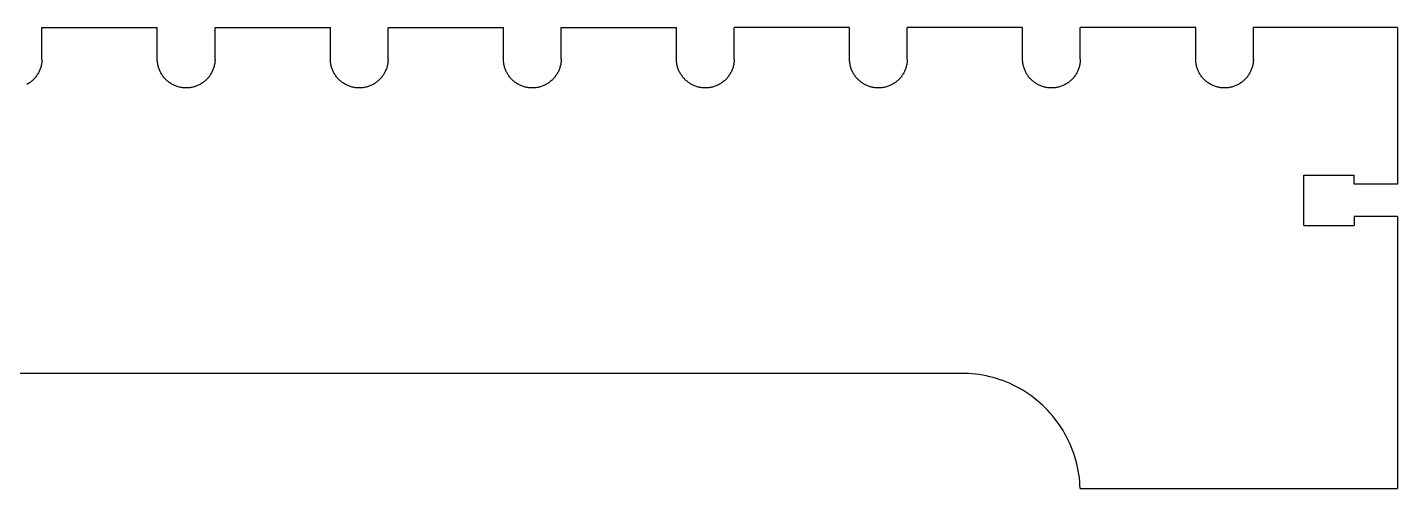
# Model space of a CAD drawing. Extents: x -54 to 50, y -44 to 48.
# Drawn here: x -15.92 to -4.05, y 4.07 to 8.07 of the extents above; entities that cross this region are included whole.
import ezdxf

# ---------------------------------------------------------------- set-up
doc = ezdxf.new("R2010")
doc.units = 0
doc.header["$MEASUREMENT"] = 0
doc.layers.get('0').update_dxf_attribs({"linetype": 'CONTINUOUS'})

msp = doc.modelspace()

# ---------------------------------------------------------------- linework, layer by layer
at = {"color": 1}
for p, q in [((-15.796, 8.066), (-14.796, 8.066)), ((-14.296, 8.066), (-13.296, 8.066)), ((-12.796, 8.066), (-11.796, 8.066)), ((-11.296, 8.066), (-10.296, 8.066)), ((-8.796, 8.066), (-9.796, 8.066)), ((-7.296, 8.066), (-8.296, 8.066)), ((-5.796, 8.066), (-6.796, 8.066)), ((-4.046, 8.066), (-5.296, 8.066)), ((-4.858, 6.785), (-4.421, 6.785)), ((-4.046, 6.707), (-4.421, 6.707)), ((-4.046, 6.426), (-4.421, 6.426)), ((-4.858, 6.348), (-4.421, 6.348)), ((-7.797, 5.066), (-22.796, 5.066)), ((-6.797, 4.066), (-4.046, 4.066))]:
    msp.add_line(p, q, dxfattribs=at)
at = {"color": 3}
for p, q in [((-15.796, 7.791), (-15.796, 8.066)), ((-14.796, 7.791), (-14.796, 8.066)), ((-14.296, 7.791), (-14.296, 8.066)), ((-13.296, 7.791), (-13.296, 8.066)), ((-12.796, 7.791), (-12.796, 8.066)), ((-11.796, 7.791), (-11.796, 8.066)), ((-11.296, 7.791), (-11.296, 8.066)), ((-10.296, 7.791), (-10.296, 8.066)), ((-9.796, 7.791), (-9.796, 8.066)), ((-8.796, 7.791), (-8.796, 8.066)), ((-8.296, 7.791), (-8.296, 8.066)), ((-7.296, 7.791), (-7.296, 8.066)), ((-6.796, 7.791), (-6.796, 8.066)), ((-5.796, 7.791), (-5.796, 8.066)), ((-5.296, 7.791), (-5.296, 8.066)), ((-4.046, 8.066), (-4.046, 6.707)), ((-4.858, 6.348), (-4.858, 6.785)), ((-4.421, 6.707), (-4.421, 6.785)), ((-4.421, 6.426), (-4.421, 6.348)), ((-4.046, 6.426), (-4.046, 4.066)), ((-6.797, 4.066), (-6.797, 4.068))]:
    msp.add_line(p, q, dxfattribs=at)
for p, q in [((-15.806, 7.722), (-15.808, 7.714)), ((-15.804, 7.729), (-15.806, 7.722)), ((-15.802, 7.737), (-15.804, 7.729)), ((-15.8, 7.745), (-15.802, 7.737)), ((-15.799, 7.752), (-15.8, 7.745)), ((-15.798, 7.76), (-15.799, 7.752)), ((-15.797, 7.768), (-15.798, 7.76)), ((-15.796, 7.784), (-15.797, 7.776)), ((-15.797, 7.776), (-15.797, 7.768)), ((-15.796, 7.791), (-15.796, 7.784)), ((-14.796, 7.784), (-14.796, 7.791)), ((-14.796, 7.776), (-14.796, 7.784)), ((-14.795, 7.768), (-14.796, 7.776)), ((-14.794, 7.76), (-14.795, 7.768)), ((-14.793, 7.752), (-14.794, 7.76)), ((-14.792, 7.745), (-14.793, 7.752)), ((-14.79, 7.737), (-14.792, 7.745)), ((-14.788, 7.729), (-14.79, 7.737)), ((-14.786, 7.722), (-14.788, 7.729)), ((-14.784, 7.714), (-14.786, 7.722)), ((-14.306, 7.722), (-14.308, 7.714)), ((-14.304, 7.729), (-14.306, 7.722)), ((-14.302, 7.737), (-14.304, 7.729)), ((-14.3, 7.745), (-14.302, 7.737)), ((-14.299, 7.752), (-14.3, 7.745)), ((-14.298, 7.76), (-14.299, 7.752)), ((-14.297, 7.768), (-14.298, 7.76)), ((-14.296, 7.784), (-14.297, 7.776)), ((-14.297, 7.776), (-14.297, 7.768)), ((-14.296, 7.791), (-14.296, 7.784)), ((-13.296, 7.784), (-13.296, 7.791)), ((-13.296, 7.776), (-13.296, 7.784)), ((-13.295, 7.768), (-13.296, 7.776)), ((-13.294, 7.76), (-13.295, 7.768)), ((-13.293, 7.752), (-13.294, 7.76)), ((-13.292, 7.745), (-13.293, 7.752)), ((-13.29, 7.737), (-13.292, 7.745)), ((-13.288, 7.729), (-13.29, 7.737)), ((-13.286, 7.722), (-13.288, 7.729)), ((-13.284, 7.714), (-13.286, 7.722)), ((-12.806, 7.722), (-12.808, 7.714)), ((-12.804, 7.729), (-12.806, 7.722)), ((-12.802, 7.737), (-12.804, 7.729)), ((-12.8, 7.745), (-12.802, 7.737)), ((-12.799, 7.752), (-12.8, 7.745)), ((-12.798, 7.76), (-12.799, 7.752)), ((-12.797, 7.768), (-12.798, 7.76)), ((-12.796, 7.784), (-12.797, 7.776)), ((-12.797, 7.776), (-12.797, 7.768)), ((-12.796, 7.791), (-12.796, 7.784)), ((-11.796, 7.784), (-11.796, 7.791)), ((-11.796, 7.776), (-11.796, 7.784)), ((-11.795, 7.768), (-11.796, 7.776)), ((-11.794, 7.76), (-11.795, 7.768)), ((-11.793, 7.752), (-11.794, 7.76)), ((-11.792, 7.745), (-11.793, 7.752)), ((-11.79, 7.737), (-11.792, 7.745)), ((-11.788, 7.729), (-11.79, 7.737)), ((-11.786, 7.722), (-11.788, 7.729)), ((-11.784, 7.714), (-11.786, 7.722)), ((-11.306, 7.722), (-11.308, 7.714)), ((-11.304, 7.729), (-11.306, 7.722)), ((-11.302, 7.737), (-11.304, 7.729)), ((-11.3, 7.745), (-11.302, 7.737)), ((-11.299, 7.752), (-11.3, 7.745)), ((-11.298, 7.76), (-11.299, 7.752)), ((-11.297, 7.768), (-11.298, 7.76)), ((-11.296, 7.784), (-11.297, 7.776)), ((-11.297, 7.776), (-11.297, 7.768)), ((-11.296, 7.791), (-11.296, 7.784)), ((-10.296, 7.784), (-10.296, 7.791)), ((-10.296, 7.776), (-10.296, 7.784)), ((-10.295, 7.768), (-10.296, 7.776)), ((-10.294, 7.76), (-10.295, 7.768)), ((-10.293, 7.752), (-10.294, 7.76)), ((-10.292, 7.745), (-10.293, 7.752)), ((-10.29, 7.737), (-10.292, 7.745)), ((-10.288, 7.729), (-10.29, 7.737)), ((-10.286, 7.722), (-10.288, 7.729)), ((-10.284, 7.714), (-10.286, 7.722)), ((-9.806, 7.722), (-9.808, 7.714)), ((-9.804, 7.729), (-9.806, 7.722)), ((-9.802, 7.737), (-9.804, 7.729)), ((-9.8, 7.745), (-9.802, 7.737)), ((-9.799, 7.752), (-9.8, 7.745)), ((-9.798, 7.76), (-9.799, 7.752)), ((-9.797, 7.768), (-9.798, 7.76)), ((-9.796, 7.784), (-9.797, 7.776)), ((-9.797, 7.776), (-9.797, 7.768)), ((-9.796, 7.791), (-9.796, 7.784)), ((-8.796, 7.784), (-8.796, 7.791)), ((-8.796, 7.776), (-8.796, 7.784)), ((-8.795, 7.768), (-8.796, 7.776)), ((-8.794, 7.76), (-8.795, 7.768)), ((-8.793, 7.752), (-8.794, 7.76)), ((-8.792, 7.745), (-8.793, 7.752)), ((-8.79, 7.737), (-8.792, 7.745)), ((-8.788, 7.729), (-8.79, 7.737)), ((-8.786, 7.722), (-8.788, 7.729)), ((-8.784, 7.714), (-8.786, 7.722)), ((-8.306, 7.722), (-8.308, 7.714)), ((-8.304, 7.729), (-8.306, 7.722)), ((-8.302, 7.737), (-8.304, 7.729)), ((-8.3, 7.745), (-8.302, 7.737)), ((-8.299, 7.752), (-8.3, 7.745)), ((-8.298, 7.76), (-8.299, 7.752)), ((-8.297, 7.768), (-8.298, 7.76)), ((-8.296, 7.784), (-8.297, 7.776)), ((-8.297, 7.776), (-8.297, 7.768)), ((-8.296, 7.791), (-8.296, 7.784)), ((-7.296, 7.784), (-7.296, 7.791)), ((-7.296, 7.776), (-7.296, 7.784)), ((-7.295, 7.768), (-7.296, 7.776)), ((-7.294, 7.76), (-7.295, 7.768)), ((-7.293, 7.752), (-7.294, 7.76)), ((-7.292, 7.745), (-7.293, 7.752)), ((-7.29, 7.737), (-7.292, 7.745)), ((-7.288, 7.729), (-7.29, 7.737)), ((-7.286, 7.722), (-7.288, 7.729)), ((-7.284, 7.714), (-7.286, 7.722)), ((-6.806, 7.722), (-6.808, 7.714)), ((-6.804, 7.729), (-6.806, 7.722)), ((-6.802, 7.737), (-6.804, 7.729)), ((-6.8, 7.745), (-6.802, 7.737)), ((-6.799, 7.752), (-6.8, 7.745)), ((-6.798, 7.76), (-6.799, 7.752)), ((-6.797, 7.768), (-6.798, 7.76)), ((-6.796, 7.784), (-6.797, 7.776)), ((-6.797, 7.776), (-6.797, 7.768)), ((-6.796, 7.791), (-6.796, 7.784)), ((-5.796, 7.784), (-5.796, 7.791)), ((-5.796, 7.776), (-5.796, 7.784)), ((-5.795, 7.768), (-5.796, 7.776)), ((-5.794, 7.76), (-5.795, 7.768)), ((-5.793, 7.752), (-5.794, 7.76)), ((-5.792, 7.745), (-5.793, 7.752)), ((-5.79, 7.737), (-5.792, 7.745)), ((-5.788, 7.729), (-5.79, 7.737)), ((-5.786, 7.722), (-5.788, 7.729)), ((-5.784, 7.714), (-5.786, 7.722)), ((-5.306, 7.722), (-5.308, 7.714)), ((-5.304, 7.729), (-5.306, 7.722)), ((-5.302, 7.737), (-5.304, 7.729)), ((-5.3, 7.745), (-5.302, 7.737)), ((-5.299, 7.752), (-5.3, 7.745)), ((-5.298, 7.76), (-5.299, 7.752)), ((-5.297, 7.768), (-5.298, 7.76)), ((-5.296, 7.784), (-5.297, 7.776)), ((-5.297, 7.776), (-5.297, 7.768)), ((-5.296, 7.791), (-5.296, 7.784)), ((-15.881, 7.604), (-15.887, 7.599)), ((-15.875, 7.609), (-15.881, 7.604)), ((-15.869, 7.615), (-15.875, 7.609)), ((-15.864, 7.62), (-15.869, 7.615)), ((-15.858, 7.626), (-15.864, 7.62)), ((-15.853, 7.632), (-15.858, 7.626)), ((-15.848, 7.638), (-15.853, 7.632)), ((-15.844, 7.645), (-15.848, 7.638)), ((-15.839, 7.651), (-15.844, 7.645)), ((-15.835, 7.658), (-15.839, 7.651)), ((-15.831, 7.664), (-15.835, 7.658)), ((-15.827, 7.671), (-15.831, 7.664)), ((-15.823, 7.678), (-15.827, 7.671)), ((-15.82, 7.685), (-15.823, 7.678)), ((-15.817, 7.692), (-15.82, 7.685)), ((-15.814, 7.699), (-15.817, 7.692)), ((-15.811, 7.707), (-15.814, 7.699)), ((-15.808, 7.714), (-15.811, 7.707)), ((-14.781, 7.707), (-14.784, 7.714)), ((-14.778, 7.699), (-14.781, 7.707)), ((-14.775, 7.692), (-14.778, 7.699)), ((-14.772, 7.685), (-14.775, 7.692)), ((-14.769, 7.678), (-14.772, 7.685)), ((-14.765, 7.671), (-14.769, 7.678)), ((-14.761, 7.664), (-14.765, 7.671)), ((-14.757, 7.658), (-14.761, 7.664)), ((-14.753, 7.651), (-14.757, 7.658)), ((-14.748, 7.645), (-14.753, 7.651)), ((-14.744, 7.638), (-14.748, 7.645)), ((-14.739, 7.632), (-14.744, 7.638)), ((-14.734, 7.626), (-14.739, 7.632)), ((-14.728, 7.62), (-14.734, 7.626)), ((-14.723, 7.615), (-14.728, 7.62)), ((-14.717, 7.609), (-14.723, 7.615)), ((-14.711, 7.604), (-14.717, 7.609)), ((-14.705, 7.599), (-14.711, 7.604)), ((-14.381, 7.604), (-14.387, 7.599)), ((-14.375, 7.609), (-14.381, 7.604)), ((-14.369, 7.615), (-14.375, 7.609)), ((-14.364, 7.62), (-14.369, 7.615)), ((-14.358, 7.626), (-14.364, 7.62)), ((-14.353, 7.632), (-14.358, 7.626)), ((-14.348, 7.638), (-14.353, 7.632)), ((-14.344, 7.645), (-14.348, 7.638)), ((-14.339, 7.651), (-14.344, 7.645)), ((-14.335, 7.658), (-14.339, 7.651)), ((-14.331, 7.664), (-14.335, 7.658)), ((-14.327, 7.671), (-14.331, 7.664)), ((-14.323, 7.678), (-14.327, 7.671)), ((-14.32, 7.685), (-14.323, 7.678)), ((-14.317, 7.692), (-14.32, 7.685)), ((-14.314, 7.699), (-14.317, 7.692)), ((-14.311, 7.707), (-14.314, 7.699)), ((-14.308, 7.714), (-14.311, 7.707)), ((-13.281, 7.707), (-13.284, 7.714)), ((-13.278, 7.699), (-13.281, 7.707)), ((-13.275, 7.692), (-13.278, 7.699)), ((-13.272, 7.685), (-13.275, 7.692)), ((-13.269, 7.678), (-13.272, 7.685)), ((-13.265, 7.671), (-13.269, 7.678)), ((-13.261, 7.664), (-13.265, 7.671)), ((-13.257, 7.658), (-13.261, 7.664)), ((-13.253, 7.651), (-13.257, 7.658)), ((-13.248, 7.645), (-13.253, 7.651)), ((-13.244, 7.638), (-13.248, 7.645)), ((-13.239, 7.632), (-13.244, 7.638)), ((-13.234, 7.626), (-13.239, 7.632)), ((-13.228, 7.62), (-13.234, 7.626)), ((-13.223, 7.615), (-13.228, 7.62)), ((-13.217, 7.609), (-13.223, 7.615)), ((-13.211, 7.604), (-13.217, 7.609)), ((-13.205, 7.599), (-13.211, 7.604)), ((-12.881, 7.604), (-12.887, 7.599)), ((-12.875, 7.609), (-12.881, 7.604)), ((-12.869, 7.615), (-12.875, 7.609)), ((-12.864, 7.62), (-12.869, 7.615)), ((-12.858, 7.626), (-12.864, 7.62)), ((-12.853, 7.632), (-12.858, 7.626)), ((-12.848, 7.638), (-12.853, 7.632)), ((-12.844, 7.645), (-12.848, 7.638)), ((-12.839, 7.651), (-12.844, 7.645)), ((-12.835, 7.658), (-12.839, 7.651)), ((-12.831, 7.664), (-12.835, 7.658)), ((-12.827, 7.671), (-12.831, 7.664)), ((-12.823, 7.678), (-12.827, 7.671)), ((-12.82, 7.685), (-12.823, 7.678)), ((-12.817, 7.692), (-12.82, 7.685)), ((-12.814, 7.699), (-12.817, 7.692)), ((-12.811, 7.707), (-12.814, 7.699)), ((-12.808, 7.714), (-12.811, 7.707)), ((-11.781, 7.707), (-11.784, 7.714)), ((-11.778, 7.699), (-11.781, 7.707)), ((-11.775, 7.692), (-11.778, 7.699)), ((-11.772, 7.685), (-11.775, 7.692)), ((-11.769, 7.678), (-11.772, 7.685)), ((-11.765, 7.671), (-11.769, 7.678)), ((-11.761, 7.664), (-11.765, 7.671)), ((-11.757, 7.658), (-11.761, 7.664)), ((-11.753, 7.651), (-11.757, 7.658)), ((-11.748, 7.645), (-11.753, 7.651)), ((-11.744, 7.638), (-11.748, 7.645)), ((-11.739, 7.632), (-11.744, 7.638)), ((-11.734, 7.626), (-11.739, 7.632)), ((-11.728, 7.62), (-11.734, 7.626)), ((-11.723, 7.615), (-11.728, 7.62)), ((-11.717, 7.609), (-11.723, 7.615)), ((-11.711, 7.604), (-11.717, 7.609)), ((-11.705, 7.599), (-11.711, 7.604)), ((-11.381, 7.604), (-11.387, 7.599)), ((-11.375, 7.609), (-11.381, 7.604)), ((-11.369, 7.615), (-11.375, 7.609)), ((-11.364, 7.62), (-11.369, 7.615)), ((-11.358, 7.626), (-11.364, 7.62)), ((-11.353, 7.632), (-11.358, 7.626)), ((-11.348, 7.638), (-11.353, 7.632)), ((-11.344, 7.645), (-11.348, 7.638)), ((-11.339, 7.651), (-11.344, 7.645)), ((-11.335, 7.658), (-11.339, 7.651)), ((-11.331, 7.664), (-11.335, 7.658)), ((-11.327, 7.671), (-11.331, 7.664)), ((-11.323, 7.678), (-11.327, 7.671)), ((-11.32, 7.685), (-11.323, 7.678)), ((-11.317, 7.692), (-11.32, 7.685)), ((-11.314, 7.699), (-11.317, 7.692)), ((-11.311, 7.707), (-11.314, 7.699)), ((-11.308, 7.714), (-11.311, 7.707)), ((-10.281, 7.707), (-10.284, 7.714)), ((-10.278, 7.699), (-10.281, 7.707)), ((-10.275, 7.692), (-10.278, 7.699)), ((-10.272, 7.685), (-10.275, 7.692)), ((-10.269, 7.678), (-10.272, 7.685)), ((-10.265, 7.671), (-10.269, 7.678)), ((-10.261, 7.664), (-10.265, 7.671)), ((-10.257, 7.658), (-10.261, 7.664)), ((-10.253, 7.651), (-10.257, 7.658)), ((-10.248, 7.645), (-10.253, 7.651)), ((-10.244, 7.638), (-10.248, 7.645)), ((-10.239, 7.632), (-10.244, 7.638)), ((-10.234, 7.626), (-10.239, 7.632)), ((-10.228, 7.62), (-10.234, 7.626)), ((-10.223, 7.615), (-10.228, 7.62)), ((-10.217, 7.609), (-10.223, 7.615)), ((-10.211, 7.604), (-10.217, 7.609)), ((-10.205, 7.599), (-10.211, 7.604)), ((-9.881, 7.604), (-9.887, 7.599)), ((-9.875, 7.609), (-9.881, 7.604)), ((-9.869, 7.615), (-9.875, 7.609)), ((-9.864, 7.62), (-9.869, 7.615)), ((-9.858, 7.626), (-9.864, 7.62)), ((-9.853, 7.632), (-9.858, 7.626)), ((-9.848, 7.638), (-9.853, 7.632)), ((-9.844, 7.645), (-9.848, 7.638)), ((-9.839, 7.651), (-9.844, 7.645)), ((-9.835, 7.658), (-9.839, 7.651)), ((-9.831, 7.664), (-9.835, 7.658)), ((-9.827, 7.671), (-9.831, 7.664)), ((-9.823, 7.678), (-9.827, 7.671)), ((-9.82, 7.685), (-9.823, 7.678)), ((-9.817, 7.692), (-9.82, 7.685)), ((-9.814, 7.699), (-9.817, 7.692)), ((-9.811, 7.707), (-9.814, 7.699)), ((-9.808, 7.714), (-9.811, 7.707)), ((-8.781, 7.707), (-8.784, 7.714)), ((-8.778, 7.699), (-8.781, 7.707)), ((-8.775, 7.692), (-8.778, 7.699)), ((-8.772, 7.685), (-8.775, 7.692)), ((-8.769, 7.678), (-8.772, 7.685)), ((-8.765, 7.671), (-8.769, 7.678)), ((-8.761, 7.664), (-8.765, 7.671)), ((-8.757, 7.658), (-8.761, 7.664)), ((-8.753, 7.651), (-8.757, 7.658)), ((-8.748, 7.645), (-8.753, 7.651)), ((-8.744, 7.638), (-8.748, 7.645)), ((-8.739, 7.632), (-8.744, 7.638)), ((-8.734, 7.626), (-8.739, 7.632)), ((-8.728, 7.62), (-8.734, 7.626)), ((-8.723, 7.615), (-8.728, 7.62)), ((-8.717, 7.609), (-8.723, 7.615)), ((-8.711, 7.604), (-8.717, 7.609)), ((-8.705, 7.599), (-8.711, 7.604)), ((-8.381, 7.604), (-8.387, 7.599)), ((-8.375, 7.609), (-8.381, 7.604)), ((-8.369, 7.615), (-8.375, 7.609)), ((-8.364, 7.62), (-8.369, 7.615)), ((-8.358, 7.626), (-8.364, 7.62)), ((-8.353, 7.632), (-8.358, 7.626)), ((-8.348, 7.638), (-8.353, 7.632)), ((-8.344, 7.645), (-8.348, 7.638)), ((-8.339, 7.651), (-8.344, 7.645)), ((-8.335, 7.658), (-8.339, 7.651)), ((-8.331, 7.664), (-8.335, 7.658)), ((-8.327, 7.671), (-8.331, 7.664)), ((-8.323, 7.678), (-8.327, 7.671)), ((-8.32, 7.685), (-8.323, 7.678)), ((-8.317, 7.692), (-8.32, 7.685)), ((-8.314, 7.699), (-8.317, 7.692)), ((-8.311, 7.707), (-8.314, 7.699)), ((-8.308, 7.714), (-8.311, 7.707)), ((-7.281, 7.707), (-7.284, 7.714)), ((-7.278, 7.699), (-7.281, 7.707)), ((-7.275, 7.692), (-7.278, 7.699)), ((-7.272, 7.685), (-7.275, 7.692)), ((-7.269, 7.678), (-7.272, 7.685)), ((-7.265, 7.671), (-7.269, 7.678)), ((-7.261, 7.664), (-7.265, 7.671)), ((-7.257, 7.658), (-7.261, 7.664)), ((-7.253, 7.651), (-7.257, 7.658)), ((-7.248, 7.645), (-7.253, 7.651)), ((-7.244, 7.638), (-7.248, 7.645)), ((-7.239, 7.632), (-7.244, 7.638)), ((-7.234, 7.626), (-7.239, 7.632)), ((-7.228, 7.62), (-7.234, 7.626)), ((-7.223, 7.615), (-7.228, 7.62)), ((-7.217, 7.609), (-7.223, 7.615)), ((-7.211, 7.604), (-7.217, 7.609)), ((-7.205, 7.599), (-7.211, 7.604)), ((-6.881, 7.604), (-6.887, 7.599)), ((-6.875, 7.609), (-6.881, 7.604)), ((-6.869, 7.615), (-6.875, 7.609)), ((-6.864, 7.62), (-6.869, 7.615)), ((-6.858, 7.626), (-6.864, 7.62)), ((-6.853, 7.632), (-6.858, 7.626)), ((-6.848, 7.638), (-6.853, 7.632)), ((-6.844, 7.645), (-6.848, 7.638)), ((-6.839, 7.651), (-6.844, 7.645)), ((-6.835, 7.658), (-6.839, 7.651)), ((-6.831, 7.664), (-6.835, 7.658)), ((-6.827, 7.671), (-6.831, 7.664)), ((-6.823, 7.678), (-6.827, 7.671)), ((-6.82, 7.685), (-6.823, 7.678)), ((-6.817, 7.692), (-6.82, 7.685)), ((-6.814, 7.699), (-6.817, 7.692)), ((-6.811, 7.707), (-6.814, 7.699)), ((-6.808, 7.714), (-6.811, 7.707)), ((-5.781, 7.707), (-5.784, 7.714)), ((-5.778, 7.699), (-5.781, 7.707)), ((-5.775, 7.692), (-5.778, 7.699)), ((-5.772, 7.685), (-5.775, 7.692)), ((-5.769, 7.678), (-5.772, 7.685)), ((-5.765, 7.671), (-5.769, 7.678)), ((-5.761, 7.664), (-5.765, 7.671)), ((-5.757, 7.658), (-5.761, 7.664)), ((-5.753, 7.651), (-5.757, 7.658)), ((-5.748, 7.645), (-5.753, 7.651)), ((-5.744, 7.638), (-5.748, 7.645)), ((-5.739, 7.632), (-5.744, 7.638)), ((-5.734, 7.626), (-5.739, 7.632)), ((-5.728, 7.62), (-5.734, 7.626)), ((-5.723, 7.615), (-5.728, 7.62)), ((-5.717, 7.609), (-5.723, 7.615)), ((-5.711, 7.604), (-5.717, 7.609)), ((-5.705, 7.599), (-5.711, 7.604)), ((-5.381, 7.604), (-5.387, 7.599)), ((-5.375, 7.609), (-5.381, 7.604)), ((-5.369, 7.615), (-5.375, 7.609)), ((-5.364, 7.62), (-5.369, 7.615)), ((-5.358, 7.626), (-5.364, 7.62)), ((-5.353, 7.632), (-5.358, 7.626)), ((-5.348, 7.638), (-5.353, 7.632)), ((-5.344, 7.645), (-5.348, 7.638)), ((-5.339, 7.651), (-5.344, 7.645)), ((-5.335, 7.658), (-5.339, 7.651)), ((-5.331, 7.664), (-5.335, 7.658)), ((-5.327, 7.671), (-5.331, 7.664)), ((-5.323, 7.678), (-5.327, 7.671)), ((-5.32, 7.685), (-5.323, 7.678)), ((-5.317, 7.692), (-5.32, 7.685)), ((-5.314, 7.699), (-5.317, 7.692)), ((-5.311, 7.707), (-5.314, 7.699)), ((-5.308, 7.714), (-5.311, 7.707)), ((-15.919, 7.576), (-15.926, 7.572)), ((-15.912, 7.58), (-15.919, 7.576)), ((-15.905, 7.585), (-15.912, 7.58)), ((-15.899, 7.589), (-15.905, 7.585)), ((-15.893, 7.594), (-15.899, 7.589)), ((-15.887, 7.599), (-15.893, 7.594)), ((-14.699, 7.594), (-14.705, 7.599)), ((-14.693, 7.589), (-14.699, 7.594)), ((-14.687, 7.585), (-14.693, 7.589)), ((-14.68, 7.58), (-14.687, 7.585)), ((-14.673, 7.576), (-14.68, 7.58)), ((-14.666, 7.572), (-14.673, 7.576)), ((-14.66, 7.569), (-14.666, 7.572)), ((-14.652, 7.565), (-14.66, 7.569)), ((-14.645, 7.562), (-14.652, 7.565)), ((-14.638, 7.559), (-14.645, 7.562)), ((-14.631, 7.556), (-14.638, 7.559)), ((-14.623, 7.554), (-14.631, 7.556)), ((-14.616, 7.551), (-14.623, 7.554)), ((-14.608, 7.549), (-14.616, 7.551)), ((-14.601, 7.547), (-14.608, 7.549)), ((-14.593, 7.546), (-14.601, 7.547)), ((-14.585, 7.545), (-14.593, 7.546)), ((-14.577, 7.543), (-14.585, 7.545)), ((-14.57, 7.543), (-14.577, 7.543)), ((-14.562, 7.542), (-14.57, 7.543)), ((-14.554, 7.542), (-14.562, 7.542)), ((-14.546, 7.541), (-14.554, 7.542)), ((-14.538, 7.542), (-14.546, 7.541)), ((-14.53, 7.542), (-14.538, 7.542)), ((-14.522, 7.543), (-14.53, 7.542)), ((-14.515, 7.543), (-14.522, 7.543)), ((-14.507, 7.545), (-14.515, 7.543)), ((-14.499, 7.546), (-14.507, 7.545)), ((-14.491, 7.547), (-14.499, 7.546)), ((-14.484, 7.549), (-14.491, 7.547)), ((-14.476, 7.551), (-14.484, 7.549)), ((-14.469, 7.554), (-14.476, 7.551)), ((-14.461, 7.556), (-14.469, 7.554)), ((-14.454, 7.559), (-14.461, 7.556)), ((-14.447, 7.562), (-14.454, 7.559)), ((-14.44, 7.565), (-14.447, 7.562)), ((-14.433, 7.569), (-14.44, 7.565)), ((-14.426, 7.572), (-14.433, 7.569)), ((-14.419, 7.576), (-14.426, 7.572)), ((-14.412, 7.58), (-14.419, 7.576)), ((-14.405, 7.585), (-14.412, 7.58)), ((-14.399, 7.589), (-14.405, 7.585)), ((-14.393, 7.594), (-14.399, 7.589)), ((-14.387, 7.599), (-14.393, 7.594)), ((-13.199, 7.594), (-13.205, 7.599)), ((-13.193, 7.589), (-13.199, 7.594)), ((-13.187, 7.585), (-13.193, 7.589)), ((-13.18, 7.58), (-13.187, 7.585)), ((-13.173, 7.576), (-13.18, 7.58)), ((-13.166, 7.572), (-13.173, 7.576)), ((-13.16, 7.569), (-13.166, 7.572)), ((-13.152, 7.565), (-13.16, 7.569)), ((-13.145, 7.562), (-13.152, 7.565)), ((-13.138, 7.559), (-13.145, 7.562)), ((-13.131, 7.556), (-13.138, 7.559)), ((-13.123, 7.554), (-13.131, 7.556)), ((-13.116, 7.551), (-13.123, 7.554)), ((-13.108, 7.549), (-13.116, 7.551)), ((-13.101, 7.547), (-13.108, 7.549)), ((-13.093, 7.546), (-13.101, 7.547)), ((-13.085, 7.545), (-13.093, 7.546)), ((-13.077, 7.543), (-13.085, 7.545)), ((-13.07, 7.543), (-13.077, 7.543)), ((-13.062, 7.542), (-13.07, 7.543)), ((-13.054, 7.542), (-13.062, 7.542)), ((-13.046, 7.541), (-13.054, 7.542)), ((-13.038, 7.542), (-13.046, 7.541)), ((-13.03, 7.542), (-13.038, 7.542)), ((-13.022, 7.543), (-13.03, 7.542)), ((-13.015, 7.543), (-13.022, 7.543)), ((-13.007, 7.545), (-13.015, 7.543)), ((-12.999, 7.546), (-13.007, 7.545)), ((-12.991, 7.547), (-12.999, 7.546)), ((-12.984, 7.549), (-12.991, 7.547)), ((-12.976, 7.551), (-12.984, 7.549)), ((-12.969, 7.554), (-12.976, 7.551)), ((-12.961, 7.556), (-12.969, 7.554)), ((-12.954, 7.559), (-12.961, 7.556)), ((-12.947, 7.562), (-12.954, 7.559)), ((-12.94, 7.565), (-12.947, 7.562)), ((-12.933, 7.569), (-12.94, 7.565)), ((-12.926, 7.572), (-12.933, 7.569)), ((-12.919, 7.576), (-12.926, 7.572)), ((-12.912, 7.58), (-12.919, 7.576)), ((-12.905, 7.585), (-12.912, 7.58)), ((-12.899, 7.589), (-12.905, 7.585)), ((-12.893, 7.594), (-12.899, 7.589)), ((-12.887, 7.599), (-12.893, 7.594)), ((-11.699, 7.594), (-11.705, 7.599)), ((-11.693, 7.589), (-11.699, 7.594)), ((-11.687, 7.585), (-11.693, 7.589)), ((-11.68, 7.58), (-11.687, 7.585)), ((-11.673, 7.576), (-11.68, 7.58)), ((-11.666, 7.572), (-11.673, 7.576)), ((-11.66, 7.569), (-11.666, 7.572)), ((-11.652, 7.565), (-11.66, 7.569)), ((-11.645, 7.562), (-11.652, 7.565)), ((-11.638, 7.559), (-11.645, 7.562)), ((-11.631, 7.556), (-11.638, 7.559)), ((-11.623, 7.554), (-11.631, 7.556)), ((-11.616, 7.551), (-11.623, 7.554)), ((-11.608, 7.549), (-11.616, 7.551)), ((-11.601, 7.547), (-11.608, 7.549)), ((-11.593, 7.546), (-11.601, 7.547)), ((-11.585, 7.545), (-11.593, 7.546)), ((-11.577, 7.543), (-11.585, 7.545)), ((-11.57, 7.543), (-11.577, 7.543)), ((-11.562, 7.542), (-11.57, 7.543)), ((-11.554, 7.542), (-11.562, 7.542)), ((-11.546, 7.541), (-11.554, 7.542)), ((-11.538, 7.542), (-11.546, 7.541)), ((-11.53, 7.542), (-11.538, 7.542)), ((-11.522, 7.543), (-11.53, 7.542)), ((-11.515, 7.543), (-11.522, 7.543)), ((-11.507, 7.545), (-11.515, 7.543)), ((-11.499, 7.546), (-11.507, 7.545)), ((-11.491, 7.547), (-11.499, 7.546)), ((-11.484, 7.549), (-11.491, 7.547)), ((-11.476, 7.551), (-11.484, 7.549)), ((-11.469, 7.554), (-11.476, 7.551)), ((-11.461, 7.556), (-11.469, 7.554)), ((-11.454, 7.559), (-11.461, 7.556)), ((-11.447, 7.562), (-11.454, 7.559)), ((-11.44, 7.565), (-11.447, 7.562)), ((-11.433, 7.569), (-11.44, 7.565)), ((-11.426, 7.572), (-11.433, 7.569)), ((-11.419, 7.576), (-11.426, 7.572)), ((-11.412, 7.58), (-11.419, 7.576)), ((-11.405, 7.585), (-11.412, 7.58)), ((-11.399, 7.589), (-11.405, 7.585)), ((-11.393, 7.594), (-11.399, 7.589)), ((-11.387, 7.599), (-11.393, 7.594)), ((-10.199, 7.594), (-10.205, 7.599)), ((-10.193, 7.589), (-10.199, 7.594)), ((-10.187, 7.585), (-10.193, 7.589)), ((-10.18, 7.58), (-10.187, 7.585)), ((-10.173, 7.576), (-10.18, 7.58)), ((-10.166, 7.572), (-10.173, 7.576)), ((-10.16, 7.569), (-10.166, 7.572)), ((-10.152, 7.565), (-10.16, 7.569)), ((-10.145, 7.562), (-10.152, 7.565)), ((-10.138, 7.559), (-10.145, 7.562)), ((-10.131, 7.556), (-10.138, 7.559)), ((-10.123, 7.554), (-10.131, 7.556)), ((-10.116, 7.551), (-10.123, 7.554)), ((-10.108, 7.549), (-10.116, 7.551)), ((-10.101, 7.547), (-10.108, 7.549)), ((-10.093, 7.546), (-10.101, 7.547)), ((-10.085, 7.545), (-10.093, 7.546)), ((-10.077, 7.543), (-10.085, 7.545)), ((-10.07, 7.543), (-10.077, 7.543)), ((-10.062, 7.542), (-10.07, 7.543)), ((-10.054, 7.542), (-10.062, 7.542)), ((-10.046, 7.541), (-10.054, 7.542)), ((-10.038, 7.542), (-10.046, 7.541)), ((-10.03, 7.542), (-10.038, 7.542)), ((-10.022, 7.543), (-10.03, 7.542)), ((-10.015, 7.543), (-10.022, 7.543)), ((-10.007, 7.545), (-10.015, 7.543)), ((-9.999, 7.546), (-10.007, 7.545)), ((-9.991, 7.547), (-9.999, 7.546)), ((-9.984, 7.549), (-9.991, 7.547)), ((-9.976, 7.551), (-9.984, 7.549)), ((-9.969, 7.554), (-9.976, 7.551)), ((-9.961, 7.556), (-9.969, 7.554)), ((-9.954, 7.559), (-9.961, 7.556)), ((-9.947, 7.562), (-9.954, 7.559)), ((-9.94, 7.565), (-9.947, 7.562)), ((-9.933, 7.569), (-9.94, 7.565)), ((-9.926, 7.572), (-9.933, 7.569)), ((-9.919, 7.576), (-9.926, 7.572)), ((-9.912, 7.58), (-9.919, 7.576)), ((-9.905, 7.585), (-9.912, 7.58)), ((-9.899, 7.589), (-9.905, 7.585)), ((-9.893, 7.594), (-9.899, 7.589)), ((-9.887, 7.599), (-9.893, 7.594)), ((-8.699, 7.594), (-8.705, 7.599)), ((-8.693, 7.589), (-8.699, 7.594)), ((-8.687, 7.585), (-8.693, 7.589)), ((-8.68, 7.58), (-8.687, 7.585)), ((-8.673, 7.576), (-8.68, 7.58)), ((-8.666, 7.572), (-8.673, 7.576)), ((-8.66, 7.569), (-8.666, 7.572)), ((-8.652, 7.565), (-8.66, 7.569)), ((-8.645, 7.562), (-8.652, 7.565)), ((-8.638, 7.559), (-8.645, 7.562)), ((-8.631, 7.556), (-8.638, 7.559)), ((-8.623, 7.554), (-8.631, 7.556)), ((-8.616, 7.551), (-8.623, 7.554)), ((-8.608, 7.549), (-8.616, 7.551)), ((-8.601, 7.547), (-8.608, 7.549)), ((-8.593, 7.546), (-8.601, 7.547)), ((-8.585, 7.545), (-8.593, 7.546)), ((-8.577, 7.543), (-8.585, 7.545)), ((-8.57, 7.543), (-8.577, 7.543)), ((-8.562, 7.542), (-8.57, 7.543)), ((-8.554, 7.542), (-8.562, 7.542)), ((-8.546, 7.541), (-8.554, 7.542)), ((-8.538, 7.542), (-8.546, 7.541)), ((-8.53, 7.542), (-8.538, 7.542)), ((-8.522, 7.543), (-8.53, 7.542)), ((-8.515, 7.543), (-8.522, 7.543)), ((-8.507, 7.545), (-8.515, 7.543)), ((-8.499, 7.546), (-8.507, 7.545)), ((-8.491, 7.547), (-8.499, 7.546)), ((-8.484, 7.549), (-8.491, 7.547)), ((-8.476, 7.551), (-8.484, 7.549)), ((-8.469, 7.554), (-8.476, 7.551)), ((-8.461, 7.556), (-8.469, 7.554)), ((-8.454, 7.559), (-8.461, 7.556)), ((-8.447, 7.562), (-8.454, 7.559)), ((-8.44, 7.565), (-8.447, 7.562)), ((-8.433, 7.569), (-8.44, 7.565)), ((-8.426, 7.572), (-8.433, 7.569)), ((-8.419, 7.576), (-8.426, 7.572)), ((-8.412, 7.58), (-8.419, 7.576)), ((-8.405, 7.585), (-8.412, 7.58)), ((-8.399, 7.589), (-8.405, 7.585)), ((-8.393, 7.594), (-8.399, 7.589)), ((-8.387, 7.599), (-8.393, 7.594)), ((-7.199, 7.594), (-7.205, 7.599)), ((-7.193, 7.589), (-7.199, 7.594)), ((-7.187, 7.585), (-7.193, 7.589)), ((-7.18, 7.58), (-7.187, 7.585)), ((-7.173, 7.576), (-7.18, 7.58)), ((-7.166, 7.572), (-7.173, 7.576)), ((-7.16, 7.569), (-7.166, 7.572)), ((-7.152, 7.565), (-7.16, 7.569)), ((-7.145, 7.562), (-7.152, 7.565)), ((-7.138, 7.559), (-7.145, 7.562)), ((-7.131, 7.556), (-7.138, 7.559)), ((-7.123, 7.554), (-7.131, 7.556)), ((-7.116, 7.551), (-7.123, 7.554)), ((-7.108, 7.549), (-7.116, 7.551)), ((-7.101, 7.547), (-7.108, 7.549)), ((-7.093, 7.546), (-7.101, 7.547)), ((-7.085, 7.545), (-7.093, 7.546)), ((-7.077, 7.543), (-7.085, 7.545)), ((-7.07, 7.543), (-7.077, 7.543)), ((-7.062, 7.542), (-7.07, 7.543)), ((-7.054, 7.542), (-7.062, 7.542)), ((-7.046, 7.541), (-7.054, 7.542)), ((-7.038, 7.542), (-7.046, 7.541)), ((-7.03, 7.542), (-7.038, 7.542)), ((-7.022, 7.543), (-7.03, 7.542)), ((-7.015, 7.543), (-7.022, 7.543)), ((-7.007, 7.545), (-7.015, 7.543)), ((-6.999, 7.546), (-7.007, 7.545)), ((-6.991, 7.547), (-6.999, 7.546)), ((-6.984, 7.549), (-6.991, 7.547)), ((-6.976, 7.551), (-6.984, 7.549)), ((-6.969, 7.554), (-6.976, 7.551)), ((-6.961, 7.556), (-6.969, 7.554)), ((-6.954, 7.559), (-6.961, 7.556)), ((-6.947, 7.562), (-6.954, 7.559)), ((-6.94, 7.565), (-6.947, 7.562)), ((-6.933, 7.569), (-6.94, 7.565)), ((-6.926, 7.572), (-6.933, 7.569)), ((-6.919, 7.576), (-6.926, 7.572)), ((-6.912, 7.58), (-6.919, 7.576)), ((-6.905, 7.585), (-6.912, 7.58)), ((-6.899, 7.589), (-6.905, 7.585)), ((-6.893, 7.594), (-6.899, 7.589)), ((-6.887, 7.599), (-6.893, 7.594)), ((-5.699, 7.594), (-5.705, 7.599)), ((-5.693, 7.589), (-5.699, 7.594)), ((-5.687, 7.585), (-5.693, 7.589)), ((-5.68, 7.58), (-5.687, 7.585)), ((-5.673, 7.576), (-5.68, 7.58)), ((-5.666, 7.572), (-5.673, 7.576)), ((-5.66, 7.569), (-5.666, 7.572)), ((-5.652, 7.565), (-5.66, 7.569)), ((-5.645, 7.562), (-5.652, 7.565)), ((-5.638, 7.559), (-5.645, 7.562)), ((-5.631, 7.556), (-5.638, 7.559)), ((-5.623, 7.554), (-5.631, 7.556)), ((-5.616, 7.551), (-5.623, 7.554)), ((-5.608, 7.549), (-5.616, 7.551)), ((-5.601, 7.547), (-5.608, 7.549)), ((-5.593, 7.546), (-5.601, 7.547)), ((-5.585, 7.545), (-5.593, 7.546)), ((-5.577, 7.543), (-5.585, 7.545)), ((-5.57, 7.543), (-5.577, 7.543)), ((-5.562, 7.542), (-5.57, 7.543)), ((-5.554, 7.542), (-5.562, 7.542)), ((-5.546, 7.541), (-5.554, 7.542)), ((-5.538, 7.542), (-5.546, 7.541)), ((-5.53, 7.542), (-5.538, 7.542)), ((-5.522, 7.543), (-5.53, 7.542)), ((-5.515, 7.543), (-5.522, 7.543)), ((-5.507, 7.545), (-5.515, 7.543)), ((-5.499, 7.546), (-5.507, 7.545)), ((-5.491, 7.547), (-5.499, 7.546)), ((-5.484, 7.549), (-5.491, 7.547)), ((-5.476, 7.551), (-5.484, 7.549)), ((-5.469, 7.554), (-5.476, 7.551)), ((-5.461, 7.556), (-5.469, 7.554)), ((-5.454, 7.559), (-5.461, 7.556)), ((-5.447, 7.562), (-5.454, 7.559)), ((-5.44, 7.565), (-5.447, 7.562)), ((-5.433, 7.569), (-5.44, 7.565)), ((-5.426, 7.572), (-5.433, 7.569)), ((-5.419, 7.576), (-5.426, 7.572)), ((-5.412, 7.58), (-5.419, 7.576)), ((-5.405, 7.585), (-5.412, 7.58)), ((-5.399, 7.589), (-5.405, 7.585)), ((-5.393, 7.594), (-5.399, 7.589)), ((-5.387, 7.599), (-5.393, 7.594)), ((-7.766, 5.065), (-7.797, 5.066)), ((-7.735, 5.063), (-7.766, 5.065)), ((-7.704, 5.06), (-7.735, 5.063)), ((-7.673, 5.055), (-7.704, 5.06)), ((-7.642, 5.05), (-7.673, 5.055)), ((-7.612, 5.044), (-7.642, 5.05)), ((-7.581, 5.037), (-7.612, 5.044)), ((-7.551, 5.029), (-7.581, 5.037)), ((-7.521, 5.021), (-7.551, 5.029)), ((-7.492, 5.011), (-7.521, 5.021)), ((-7.462, 5), (-7.492, 5.011)), ((-7.433, 4.989), (-7.462, 5)), ((-7.405, 4.977), (-7.433, 4.989)), ((-7.377, 4.963), (-7.405, 4.977)), ((-7.349, 4.949), (-7.377, 4.963)), ((-7.321, 4.934), (-7.349, 4.949)), ((-7.294, 4.919), (-7.321, 4.934)), ((-7.268, 4.902), (-7.294, 4.919)), ((-7.242, 4.885), (-7.268, 4.902)), ((-7.217, 4.867), (-7.242, 4.885)), ((-7.192, 4.848), (-7.217, 4.867)), ((-7.168, 4.828), (-7.192, 4.848)), ((-7.144, 4.808), (-7.168, 4.828)), ((-7.121, 4.787), (-7.144, 4.808)), ((-7.098, 4.765), (-7.121, 4.787)), ((-7.077, 4.743), (-7.098, 4.765)), ((-7.056, 4.72), (-7.077, 4.743)), ((-7.035, 4.696), (-7.056, 4.72)), ((-7.016, 4.672), (-7.035, 4.696)), ((-6.997, 4.647), (-7.016, 4.672)), ((-6.979, 4.622), (-6.997, 4.647)), ((-6.962, 4.596), (-6.979, 4.622)), ((-6.945, 4.569), (-6.962, 4.596)), ((-6.929, 4.542), (-6.945, 4.569)), ((-6.915, 4.515), (-6.929, 4.542)), ((-6.9, 4.487), (-6.915, 4.515)), ((-6.887, 4.459), (-6.9, 4.487)), ((-6.875, 4.43), (-6.887, 4.459)), ((-6.863, 4.401), (-6.875, 4.43)), ((-6.853, 4.372), (-6.863, 4.401)), ((-6.843, 4.342), (-6.853, 4.372)), ((-6.834, 4.313), (-6.843, 4.342)), ((-6.827, 4.282), (-6.834, 4.313)), ((-6.82, 4.252), (-6.827, 4.282)), ((-6.814, 4.221), (-6.82, 4.252)), ((-6.808, 4.191), (-6.814, 4.221)), ((-6.804, 4.16), (-6.808, 4.191)), ((-6.801, 4.129), (-6.804, 4.16)), ((-6.799, 4.098), (-6.801, 4.129)), ((-6.797, 4.068), (-6.799, 4.098))]:
    msp.add_line(p, q)

doc.saveas('drawing.dxf')
